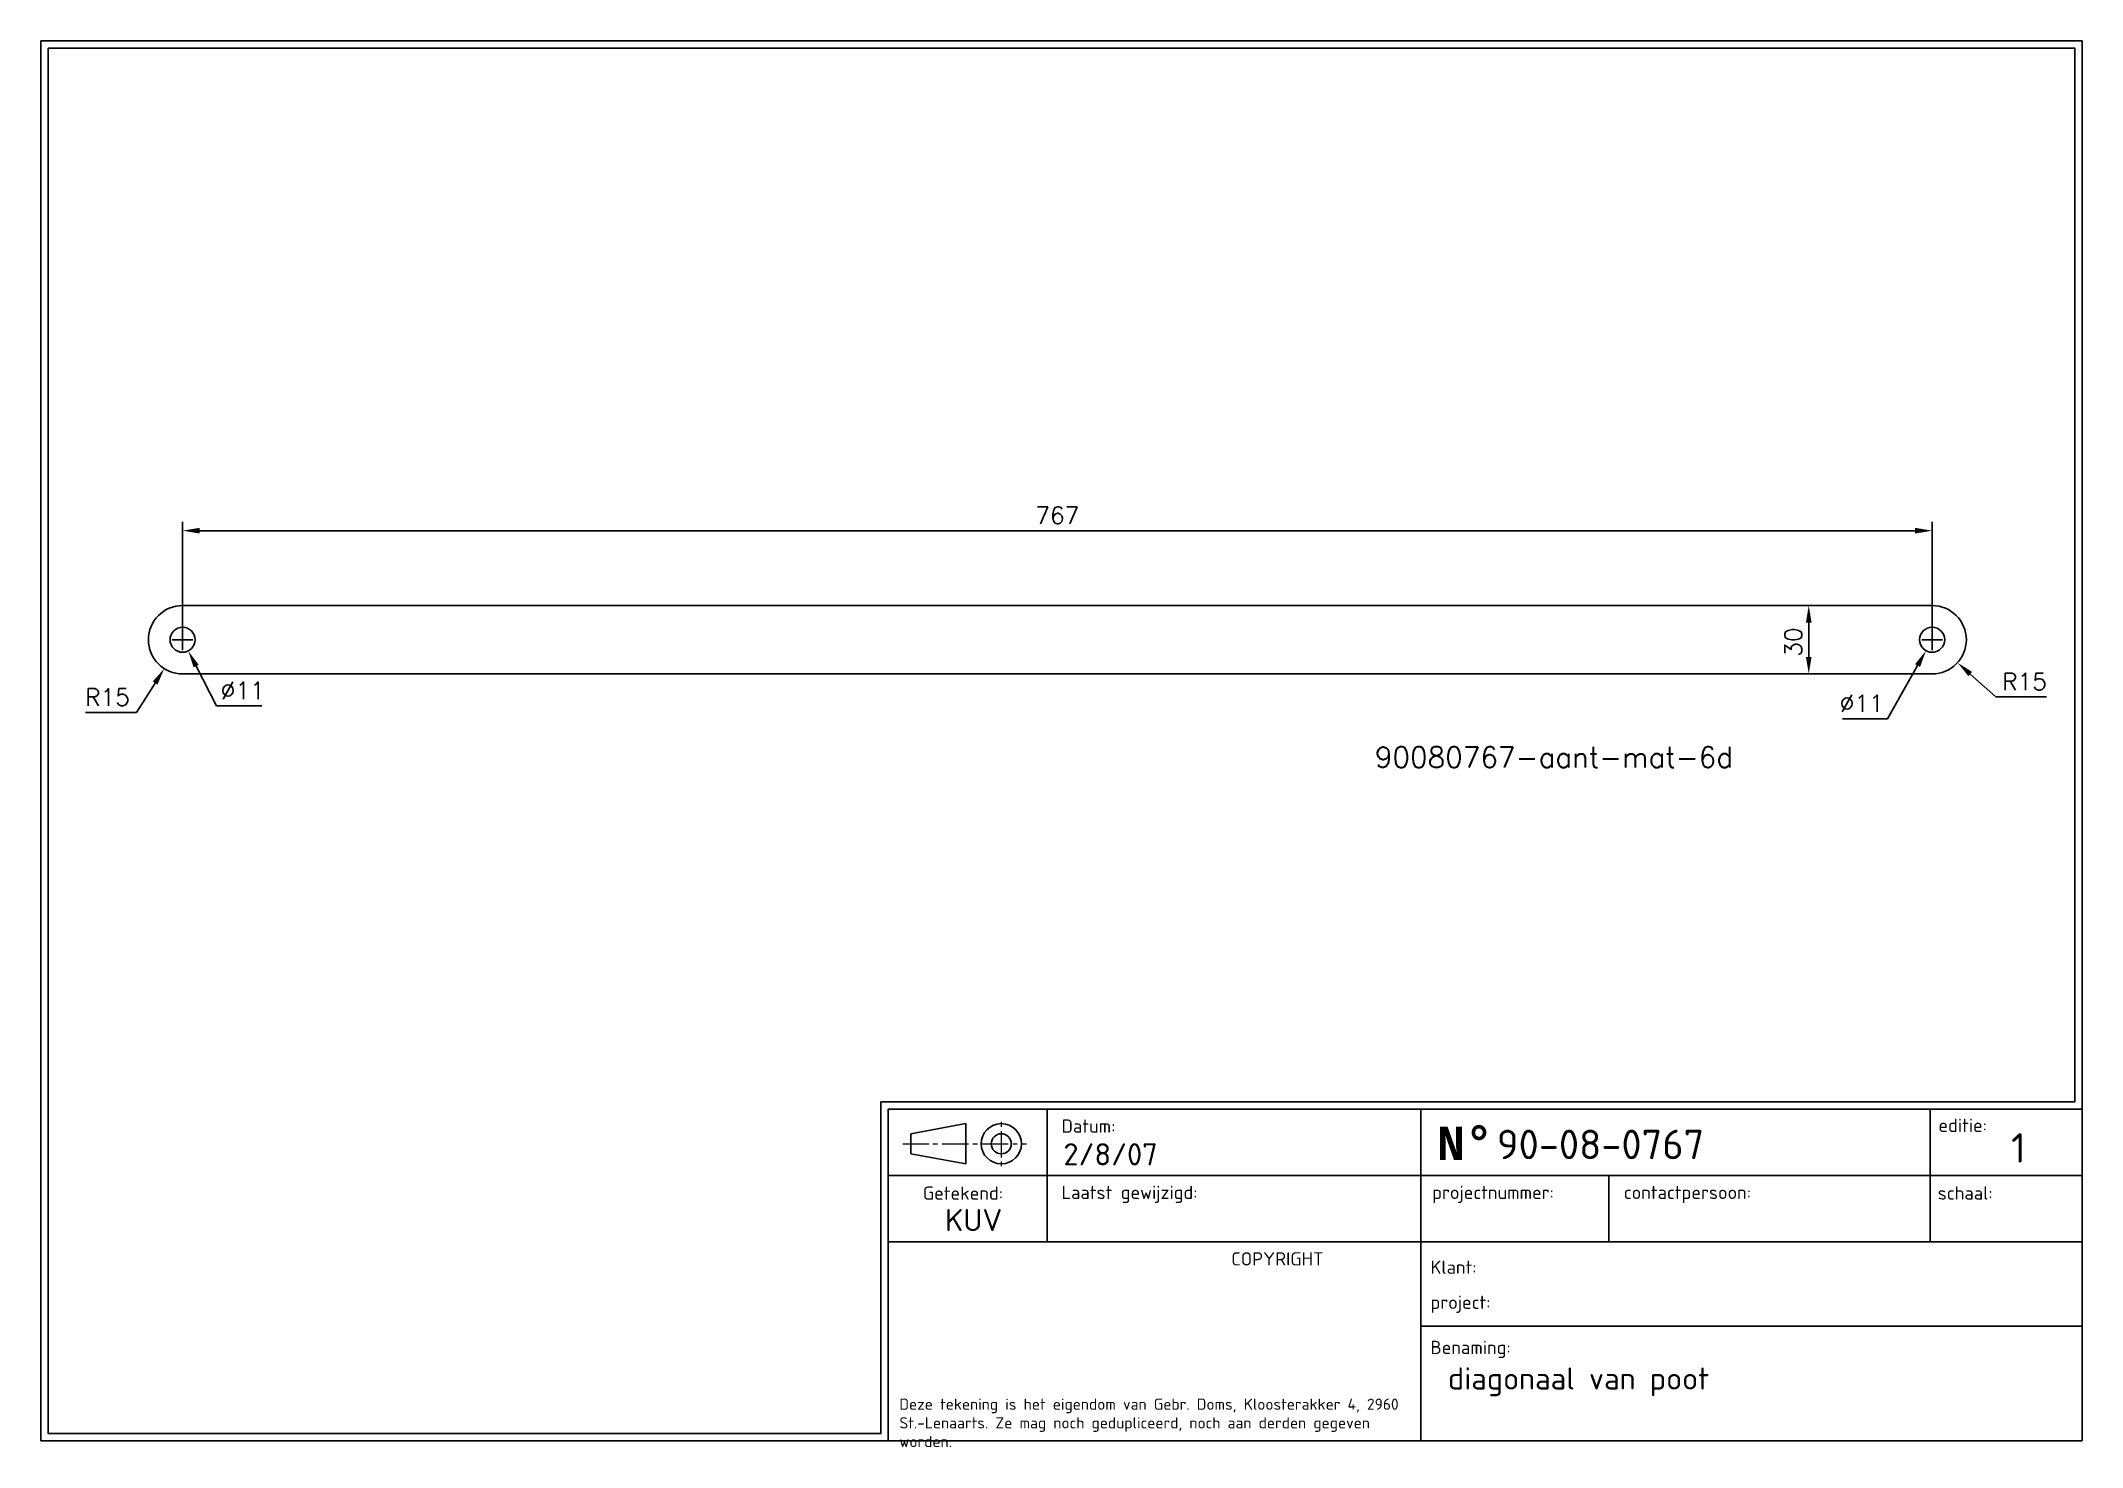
# Paper-space layout 'A4 Hor' of a CAD drawing. Extents: x 520 to 797, y 40 to 231.
# The model-space entities are those that its viewports show. They can reach past a viewport. Long polylines and large blocks are cut down to what shows.
import ezdxf
from ezdxf.enums import TextEntityAlignment as Align

# ---------------------------------------------------------------- set-up
doc = ezdxf.new("R2010")
doc.units = 0
doc.header["$LTSCALE"] = 0.5
doc.layers.get('0').update_dxf_attribs({"linetype": 'CONTINUOUS'})
doc.layers.get('DEFPOINTS').update_dxf_attribs({"linetype": 'CONTINUOUS'})
for name, color, linetype in [('50VOL', 13, 'CONTINUOUS'), ('70VOL', 5, 'CONTINUOUS'), ('BRANDLIJN', 93, 'CONTINUOUS')]:
    doc.layers.add(name, color=color, linetype=linetype)
doc.layers.add('View', color=9, linetype='CONTINUOUS', plot=False)
doc.styles.add('ISOCPEUR', font='isocpeur.ttf')
doc.styles.add('ROMAND', font='', dxfattribs={"height": 2})
doc.styles.add('ROMANS', font='romans.shx')
doc.styles.get('ROMAND').set_extended_font_data('romand.shx')
doc.dimstyles.new('1_OP_03$0', dxfattribs={"dimscale": 3, "dimtxt": 2.5, "dimasz": 2.5, "dimexe": 1.3, "dimexo": 0.6, "dimgap": 1, "dimtad": 1, "dimdec": 1, "dimdsep": 46, "dimtxsty": 'ROMANS', "dimcen": -1.5, "dimclrd": 150, "dimclre": 150, "dimclrt": 5, "dimadec": 0, "dimazin": 0, "dimtfac": 1, "dimtdec": 1, "dimtmove": 0, "dimatfit": 3, "dimfxl": 0, "dimtolj": 1, "dimtzin": 0, "dimarcsym": 0})
doc.dimstyles.new('1_OP_03$3', dxfattribs={"dimscale": 3, "dimtxt": 2.5, "dimasz": 2.5, "dimexe": 1.3, "dimexo": 0.6, "dimgap": 1, "dimtad": 1, "dimtoh": 1, "dimdec": 1, "dimdsep": 46, "dimtxsty": 'ROMANS', "dimcen": -1.5, "dimclrd": 150, "dimclre": 150, "dimclrt": 5, "dimadec": 0, "dimazin": 0, "dimtfac": 1, "dimtdec": 1, "dimtofl": 0, "dimtmove": 0, "dimatfit": 0, "dimfxl": 0, "dimtolj": 1, "dimtzin": 0, "dimarcsym": 0})
doc.dimstyles.new('1_OP_03$4', dxfattribs={"dimscale": 3, "dimtxt": 2.5, "dimasz": 2.5, "dimexe": 1.3, "dimexo": 0.6, "dimgap": 1, "dimtad": 1, "dimtoh": 1, "dimdec": 1, "dimdsep": 46, "dimtxsty": 'ROMANS', "dimcen": 1, "dimclrd": 150, "dimclre": 150, "dimclrt": 5, "dimadec": 0, "dimazin": 0, "dimtfac": 1, "dimtdec": 1, "dimtofl": 0, "dimtmove": 0, "dimatfit": 3, "dimfxl": 0, "dimtolj": 1, "dimtzin": 0, "dimarcsym": 0})

# ---------------------------------------------------------------- blocks, each defined once
blk = doc.blocks.new('ISO_A4')
for p, q in [((200, 287), (10, 287)), ((10, 287), (10, 10)), ((200, 10), (200, 287)), ((10, 10), (200, 10))]:
    blk.add_line(p, q)
blk = doc.blocks.new('titelhoek1')
for p, q in [((162.06, 45), (0.06, 45)), ((0.06, 45), (0.06, 0)), ((21.62, 45), (21.62, 36)), ((72.32, 0), (72.32, 45)), ((141.44, 45), (141.44, 36)), ((162.06, 45), (162.06, 0)), ((3.12, 41.69), (10.59, 43.05)), ((3.12, 41.69), (3.12, 38.96)), ((10.59, 43.05), (10.59, 37.59)), ((3.12, 38.96), (10.59, 37.59)), ((76.56, 36), (0.06, 36)), ((21.62, 36), (21.62, 27)), ((76.56, 36), (162.06, 36)), ((97.85, 36), (97.85, 27)), ((141.44, 36), (141.44, 27)), ((162.06, 27), (0.06, 27)), ((72.32, 15.59), (162.06, 15.59)), ((0.06, 0), (162.06, 0))]:
    blk.add_line(p, q)
at = {"lineweight": 9}
for p, q in [((15.39, 43.28), (15.39, 42.63)), ((15.39, 42.04), (15.39, 38.45)), ((2.04, 40.32), (5.55, 40.32)), ((6.12, 40.32), (6.72, 40.32)), ((7.37, 40.32), (10.93, 40.32)), ((11.55, 40.32), (12.15, 40.32)), ((12.78, 40.32), (16.31, 40.32)), ((16.96, 40.32), (17.53, 40.32)), ((18.15, 40.32), (18.81, 40.32)), ((15.39, 37.93), (15.39, 37.3))]:
    blk.add_line(p, q, dxfattribs=at)
for radius in [2.73, 1.36]:
    blk.add_circle((15.39, 40.32), radius)
at = {"style": 'ISOCPEUR'}
for s, p in [('Datum:', (23.56, 41.82)), ('editie:', (142.55, 41.92)), ('Getekend:', (4.75, 32.72)), ('Laatst gewijzigd:', (23.56, 32.82)), ('projectnummer:', (73.85, 32.82)), ('contactpersoon:', (99.86, 32.82)), ('schaal:', (142.46, 32.74)), ('COPYRIGHT ', (46.6, 23.8)), ('Klant:', (73.62, 22.67)), ('project:', (73.62, 17.91)), ('Benaming:', (73.62, 11.78))]:
    blk.add_text(s, height=1.8, dxfattribs=at).set_placement(p)
at = {"insert": (74.49, 42.64), "char_height": 4.5, "width": 5, "attachment_point": 1, "style": 'ROMAND'}
blk.add_mtext('{\\fMonospac821 BT|b1|i0|c0|p49;N°}', dxfattribs=at)
at = {"lineweight": 9, "insert": (1.56, 5.74), "char_height": 1.52, "width": 71.22, "attachment_point": 1, "style": 'ISOCPEUR'}
blk.add_mtext('Deze tekening is het eigendom van Gebr. Doms, Kloosterakker 4, 2960 St.-Lenaarts. Ze mag noch gedupliceerd, noch aan derden gegeven worden.', dxfattribs=at)
at = {"style": 'ISOCPEUR'}
for tag, height, p in [('TEKENINGNR', 4, (82.64, 37.03)), ('CREATING_DATE', 3, (23.82, 36.49)), ('MODIFICATION_TIME', 3, (23.82, 27.49)), ('PROJECTNR', 3, (73.74, 27.6)), ('CONTACTPERSOON', 3, (99.76, 27.6)), ('KLANTNAAM', 3, (82.92, 21.47)), ('PROJECTOMSCHRIJVING:', 3, (82.92, 16.68))]:
    blk.add_attdef(tag, text='', height=height, dxfattribs=at).set_placement(p, align=Align.BOTTOM_LEFT)
for tag, height, p in [('VERSIE', 4, (153.41, 36.56)), ('MADE_BY', 3, (11.64, 27.56)), ('SCHAAL', 3, (153.27, 27.56))]:
    blk.add_attdef(tag, text='', height=height, dxfattribs=at).set_placement(p, align=Align.BOTTOM_CENTER)
for tag, p in [('BENAMING1', (75.99, 6.97)), ('BENAMING2', (75.99, 2.97))]:
    blk.add_attdef(tag, p, '', height=3, dxfattribs=at)
blk = doc.blocks.new('*D0')
at = {"layer": '70VOL', "color": 150, "lineweight": -2}
for p, q in [((2652.28, 722.29), (2652.28, 772.21)), ((3419.28, 722.29), (3419.28, 772.21)), ((2659.78, 768.31), (3411.78, 768.31))]:
    blk.add_line(p, q, dxfattribs=at)
at = {"layer": '70VOL', "color": 150}
for points in [[(2659.78, 769.56), (2659.78, 767.06), (2652.28, 768.31)], [(3411.78, 769.56), (3411.78, 767.06), (3419.28, 768.31)]]:
    blk.add_solid(points, dxfattribs=at)
at = {"layer": 'DEFPOINTS', "color": 0}
for p in [(3419.28, 768.31), (2652.28, 720.49), (3419.28, 720.49)]:
    blk.add_point(p, dxfattribs=at)
at = {"layer": '70VOL', "color": 5, "insert": (3035.78, 775.06), "char_height": 7.5, "attachment_point": 5, "style": 'ROMANS'}
blk.add_mtext('\\A1;767', dxfattribs=at)
blk = doc.blocks.new('*D1')
at = {"layer": '70VOL', "color": 150, "lineweight": -2}
for p, q in [((2652.28, 715.99), (2652.28, 724.99)), ((2647.78, 720.49), (2656.78, 720.49)), ((2658.23, 708.93), (2667.21, 691.49)), ((2667.21, 691.49), (2687, 691.49))]:
    blk.add_line(p, q, dxfattribs=at)
at = {"layer": '70VOL', "color": 150}
blk.add_solid([(2659.34, 709.51), (2657.12, 708.36), (2654.79, 715.6)], dxfattribs=at)
at = {"layer": 'DEFPOINTS', "color": 0}
for p in [(2649.76, 725.38), (2654.79, 715.6)]:
    blk.add_point(p, dxfattribs=at)
at = {"layer": '70VOL', "color": 5, "insert": (2678.61, 698.24), "char_height": 7.5, "attachment_point": 5, "style": 'ROMANS'}
blk.add_mtext('\\A1;∅11', dxfattribs=at)
blk = doc.blocks.new('*D2')
at = {"layer": '70VOL', "color": 150, "lineweight": -2}
for p, q in [((2649.28, 720.49), (2655.28, 720.49)), ((2652.28, 717.49), (2652.28, 723.49)), ((2632.03, 688.58), (2640.22, 701.49)), ((2609.74, 688.58), (2632.03, 688.58))]:
    blk.add_line(p, q, dxfattribs=at)
at = {"layer": '70VOL', "color": 150}
blk.add_solid([(2639.17, 702.16), (2641.28, 700.82), (2644.24, 707.83)], dxfattribs=at)
at = {"layer": 'DEFPOINTS', "color": 0}
for p in [(2652.28, 720.49), (2644.24, 707.83)]:
    blk.add_point(p, dxfattribs=at)
at = {"layer": '70VOL', "color": 5, "insert": (2619.38, 695.33), "char_height": 7.5, "attachment_point": 5, "style": 'ROMANS'}
blk.add_mtext('\\A1;R15', dxfattribs=at)
blk = doc.blocks.new('*D3')
at = {"layer": '70VOL', "color": 150, "lineweight": -2}
for p, q in [((3416.28, 720.49), (3422.28, 720.49)), ((3419.28, 717.49), (3419.28, 723.49)), ((3447.16, 695.41), (3436, 705.45)), ((3469.44, 695.41), (3447.16, 695.41))]:
    blk.add_line(p, q, dxfattribs=at)
at = {"layer": '70VOL', "color": 150}
blk.add_solid([(3436.84, 706.37), (3435.17, 704.52), (3430.43, 710.46)], dxfattribs=at)
at = {"layer": 'DEFPOINTS', "color": 0}
for p in [(3419.28, 720.49), (3430.43, 710.46)]:
    blk.add_point(p, dxfattribs=at)
at = {"layer": '70VOL', "color": 5, "insert": (3459.8, 702.16), "char_height": 7.5, "attachment_point": 5, "style": 'ROMANS'}
blk.add_mtext('\\A1;R15', dxfattribs=at)
blk = doc.blocks.new('*D4')
at = {"layer": '70VOL', "color": 150, "lineweight": -2}
for p, q in [((3419.28, 715.99), (3419.28, 724.99)), ((3414.78, 720.49), (3423.78, 720.49)), ((3412.91, 709.16), (3399.78, 685.82)), ((3399.78, 685.82), (3380, 685.82))]:
    blk.add_line(p, q, dxfattribs=at)
at = {"layer": '70VOL', "color": 150}
blk.add_solid([(3411.82, 709.77), (3413.99, 708.55), (3416.58, 715.7)], dxfattribs=at)
at = {"layer": 'DEFPOINTS', "color": 0}
for p in [(3421.97, 725.29), (3416.58, 715.7)]:
    blk.add_point(p, dxfattribs=at)
at = {"layer": '70VOL', "color": 5, "insert": (3388.39, 692.57), "char_height": 7.5, "attachment_point": 5, "style": 'ROMANS'}
blk.add_mtext('\\A1;∅11', dxfattribs=at)
blk = doc.blocks.new('*D5')
at = {"layer": '70VOL', "color": 150, "lineweight": -2}
for p, q in [((3417.48, 735.49), (3361.29, 735.49)), ((3365.19, 727.99), (3365.19, 712.99)), ((3417.48, 705.49), (3361.29, 705.49))]:
    blk.add_line(p, q, dxfattribs=at)
at = {"layer": '70VOL', "color": 150}
for points in [[(3363.94, 727.99), (3366.44, 727.99), (3365.19, 735.49)], [(3363.94, 712.99), (3366.44, 712.99), (3365.19, 705.49)]]:
    blk.add_solid(points, dxfattribs=at)
at = {"layer": 'DEFPOINTS', "color": 0}
for p in [(3419.28, 735.49), (3365.19, 705.49), (3419.28, 705.49)]:
    blk.add_point(p, dxfattribs=at)
at = {"layer": '70VOL', "color": 5, "insert": (3358.44, 719.45), "char_height": 7.5, "attachment_point": 5, "rotation": 90, "style": 'ROMANS'}
blk.add_mtext('\\A1;30', dxfattribs=at)

msp = doc.modelspace()

# ---------------------------------------------------------------- linework, layer by layer
at = {"layer": '50VOL'}
for p, q in [((2652.28, 735.49), (3419.28, 735.49)), ((3419.28, 705.49), (2652.28, 705.49))]:
    msp.add_line(p, q, dxfattribs=at)
for centre in [(2652.28, 720.49), (3419.28, 720.49)]:
    msp.add_circle(centre, 5.5, dxfattribs=at)
for centre, start, end in [((2652.28, 720.49), 90, 270), ((3419.28, 720.49), 270, 90)]:
    msp.add_arc(centre, 15, start, end, dxfattribs=at)

# ---------------------------------------------------------------- texts
at = {"layer": 'BRANDLIJN', "style": 'ROMANS'}
msp.add_text('90080767-aant-mat-6d', height=9, dxfattribs=at).set_placement((3174.97, 664.48))

# ---------------------------------------------------------------- dimensions: what is measured, and where the dimension line sits
at = {"layer": '70VOL'}
dim = msp.add_linear_dim(base=(3419.28, 768.31), p1=(2652.28, 720.49), p2=(3419.28, 720.49), dimstyle='1_OP_03$0', dxfattribs=at)
dim.commit()
dim.dimension.update_dxf_attribs({"geometry": '*D0', "text_midpoint": (3035.78, 775.06)})
dim = msp.add_linear_dim(base=(3365.19, 705.49), p1=(3419.28, 735.49), p2=(3419.28, 705.49), angle=90, dimstyle='1_OP_03$0', dxfattribs=at)
dim.commit()
dim.dimension.update_dxf_attribs({"geometry": '*D5', "text_midpoint": (3365.19, 719.45), "dimtype": 160})
for p1, p2, picture, middle in [((2649.76, 725.38), (2654.79, 715.6), '*D1', (2678.61, 691.49)), ((3421.97, 725.29), (3416.58, 715.7), '*D4', (3388.39, 685.82))]:
    dim = msp.add_diameter_dim_2p(p1=p1, p2=p2, dimstyle='1_OP_03$3', dxfattribs=at)
    dim.commit()
    dim.dimension.update_dxf_attribs({"geometry": picture, "text_midpoint": middle, "dimtype": 163})
dim = msp.add_radius_dim(center=(2652.28, 720.49), mpoint=(2644.24, 707.83), dimstyle='1_OP_03$4', dxfattribs=at)
dim.commit()
dim.dimension.update_dxf_attribs({"geometry": '*D2', "text_midpoint": (2619.38, 688.58), "dimtype": 164})
dim = msp.add_radius_dim(center=(3419.28, 720.49), mpoint=(3430.43, 710.46), dimstyle='1_OP_03$4', dxfattribs=at)
dim.commit()
dim.dimension.update_dxf_attribs({"geometry": '*D3', "text_midpoint": (3459.8, 702.16)})

psp = doc.layouts.new('A4 Hor')

# ---------------------------------------------------------------- linework, layer by layer
at = {"layer": 'View'}
psp.add_lwpolyline([(520.54, 230.06), (795.54, 230.06), (795.54, 87.06), (633.54, 87.06), (633.54, 42.06), (520.54, 42.06), (520.54, 230.06)], close=True, dxfattribs=at)

# ---------------------------------------------------------------- block references
at = {"lineweight": 0, "rotation": 270}
psp.add_blockref('ISO_A4', (509.54, 241.06), dxfattribs=at)
psp.add_blockref('titelhoek1', (634.48, 41.06)).add_auto_attribs({'TEKENINGNR': '90-08-0767', 'BENAMING1': 'diagonaal van poot', 'CREATING_DATE': '2/8/07', 'MADE_BY': 'KUV', 'VERSIE': '1'})

# ---------------------------------------------------------------- viewports
at = {"layer": 'View'}
vp = psp.add_viewport(center=(658.04, 136.06), size=(275, 188), view_center_point=(3037.6, 676.17), view_height=607.3843, dxfattribs=at)
vp.dxf.flags = 0x10000  # cut along an outline
vp.dxf.clipping_boundary_handle = psp.add_lwpolyline([(520.54, 230.06), (795.54, 230.06), (795.54, 87.06), (633.54, 87.06), (633.54, 42.06), (520.54, 42.06), (520.54, 230.06)], format="xyb", close=True, dxfattribs={"invisible": 1}).dxf.handle

doc.saveas('drawing.dxf')
